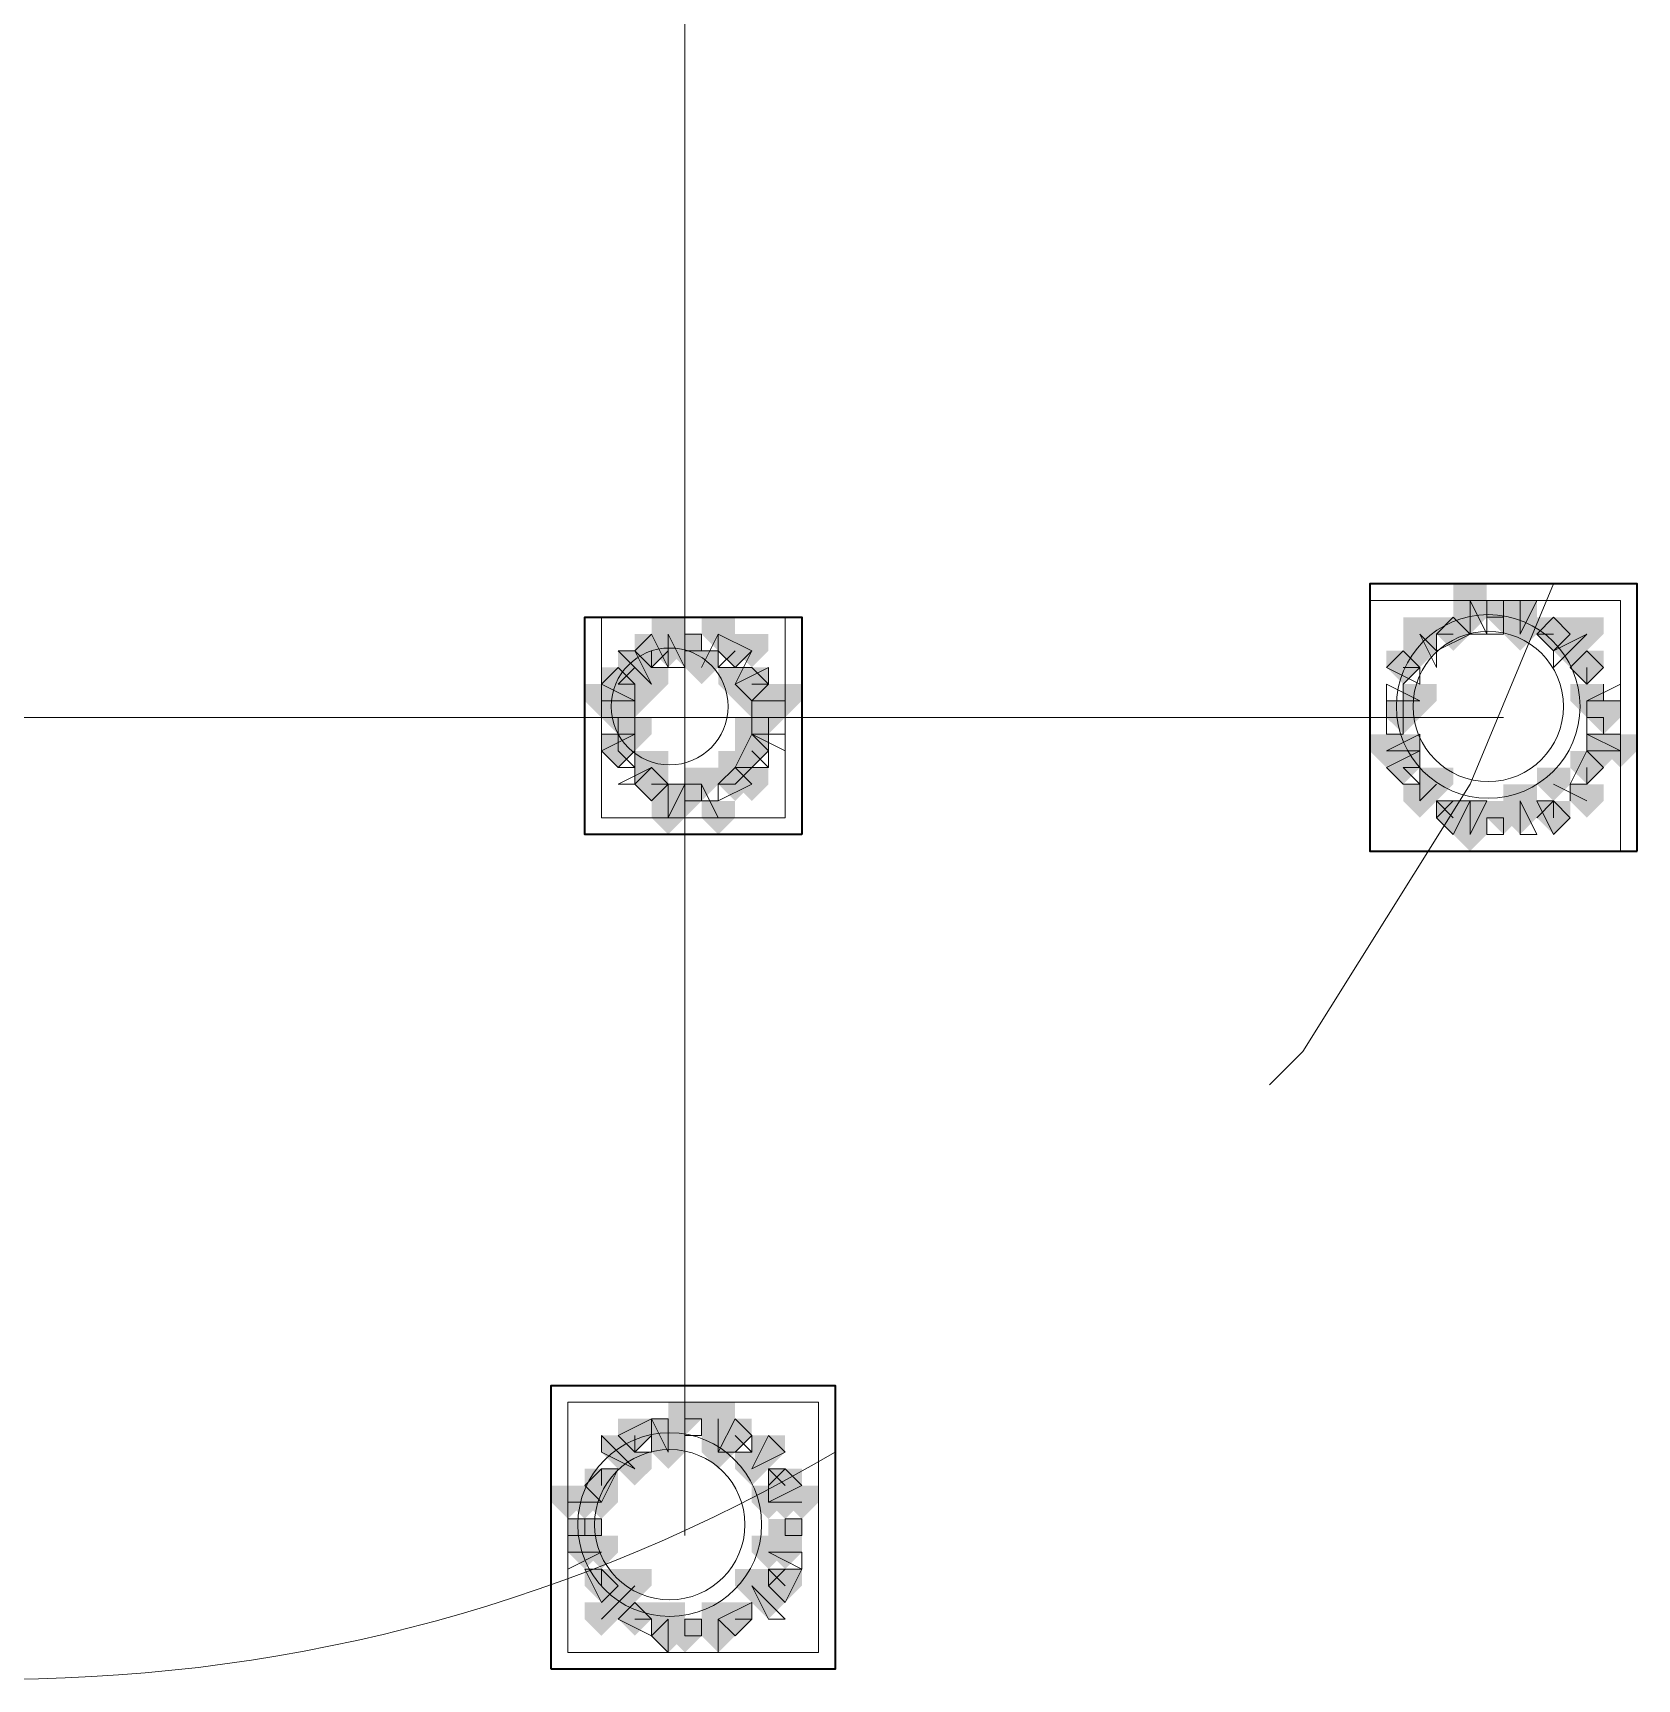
# Model space of a CAD drawing. Header units: millimetres. Extents: x 2315 to 4619, y 1334 to 1897.
# Drawn here: x 4004.12 to 4009.99, y 1548.68 to 1554.71 of the extents above; entities that cross this region are included whole.
import ezdxf

# ---------------------------------------------------------------- set-up
doc = ezdxf.new("R2010")
doc.units = ezdxf.units.MM
for name, color, linetype, true_color in [('PDF_10', 7, 'Continuous', 0x00b85c), ('PDF_AXIS', 7, 'Continuous', 0x00b85c), ('PDF_柱构件', 7, 'Continuous', 0x00b85c), ('PDF_转运站初步方案', 7, 'Continuous', 0x00b85c)]:
    doc.layers.add(name, color=color, linetype=linetype, true_color=true_color)
doc.layers.add('PDF_中心线层', color=1, linetype='Continuous')
doc.layers.add('PDF_粗实线层', color=7, linetype='Continuous')

msp = doc.modelspace()

# ---------------------------------------------------------------- hatches: boundary and pattern name
at = {"layer": 'PDF_10', "transparency": 33554559}
for points in [[(4009.4966, 1552.6298), (4009.4355, 1552.6298), (4009.4355, 1552.5687), (4009.4966, 1552.5076), (4009.5577, 1552.5687), (4009.5577, 1552.6298)], [(4009.4966, 1552.6298), (4009.4355, 1552.6298), (4009.4355, 1552.5687), (4009.4966, 1552.5076), (4009.5577, 1552.5687), (4009.5577, 1552.6298)], [(4009.4966, 1552.6298), (4009.4355, 1552.6298), (4009.4355, 1552.5687), (4009.4966, 1552.5076), (4009.5577, 1552.5687), (4009.5577, 1552.6298)], [(4009.3134, 1552.5687), (4009.2523, 1552.5687), (4009.2523, 1552.5076), (4009.3134, 1552.4466), (4009.3744, 1552.5076), (4009.3744, 1552.5687)], [(4009.3134, 1552.5687), (4009.2523, 1552.5687), (4009.2523, 1552.5076), (4009.3134, 1552.4466), (4009.3744, 1552.5076), (4009.3744, 1552.5687)], [(4009.6799, 1552.5687), (4009.6188, 1552.5687), (4009.6188, 1552.5076), (4009.6799, 1552.4466), (4009.7409, 1552.5076), (4009.7409, 1552.5687)], [(4009.6799, 1552.5687), (4009.6188, 1552.5687), (4009.6188, 1552.5076), (4009.6799, 1552.4466), (4009.7409, 1552.5076), (4009.7409, 1552.5687)], [(4009.6799, 1552.5687), (4009.6188, 1552.5687), (4009.6188, 1552.5076), (4009.6799, 1552.4466), (4009.7409, 1552.5076), (4009.7409, 1552.5687)], [(4006.3815, 1552.5076), (4006.3204, 1552.5076), (4006.3204, 1552.4466), (4006.3815, 1552.3855), (4006.4426, 1552.4466), (4006.4426, 1552.5076)], [(4006.3815, 1552.5076), (4006.3204, 1552.5076), (4006.3204, 1552.4466), (4006.3815, 1552.3855), (4006.4426, 1552.4466), (4006.4426, 1552.5076)], [(4006.5036, 1552.5076), (4006.4426, 1552.5076), (4006.4426, 1552.4466), (4006.5036, 1552.3855), (4006.5647, 1552.4466), (4006.5647, 1552.5076)], [(4006.5036, 1552.5076), (4006.4426, 1552.5076), (4006.4426, 1552.4466), (4006.5036, 1552.3855), (4006.5647, 1552.4466), (4006.5647, 1552.5076)], [(4006.6869, 1552.5076), (4006.6258, 1552.5076), (4006.6258, 1552.4466), (4006.6869, 1552.3855), (4006.748, 1552.4466), (4006.748, 1552.5076)], [(4006.6869, 1552.5076), (4006.6258, 1552.5076), (4006.6258, 1552.4466), (4006.6869, 1552.3855), (4006.748, 1552.4466), (4006.748, 1552.5076)], [(4009.1301, 1552.4466), (4009.069, 1552.4466), (4009.069, 1552.3855), (4009.1301, 1552.3244), (4009.1912, 1552.3855), (4009.1912, 1552.4466)], [(4009.1301, 1552.4466), (4009.069, 1552.4466), (4009.069, 1552.3855), (4009.1301, 1552.3244), (4009.1912, 1552.3855), (4009.1912, 1552.4466)], [(4009.802, 1552.4466), (4009.7409, 1552.4466), (4009.7409, 1552.3855), (4009.802, 1552.3244), (4009.8631, 1552.3855), (4009.8631, 1552.4466)], [(4009.802, 1552.4466), (4009.7409, 1552.4466), (4009.7409, 1552.3855), (4009.802, 1552.3244), (4009.8631, 1552.3855), (4009.8631, 1552.4466)], [(4009.802, 1552.4466), (4009.7409, 1552.4466), (4009.7409, 1552.3855), (4009.802, 1552.3244), (4009.8631, 1552.3855), (4009.8631, 1552.4466)], [(4006.2593, 1552.3855), (4006.1982, 1552.3855), (4006.1982, 1552.3244), (4006.2593, 1552.2633), (4006.3204, 1552.3244), (4006.3204, 1552.3855)], [(4006.2593, 1552.3855), (4006.1982, 1552.3855), (4006.1982, 1552.3244), (4006.2593, 1552.2633), (4006.3204, 1552.3244), (4006.3204, 1552.3855)], [(4006.748, 1552.3855), (4006.6869, 1552.3855), (4006.6869, 1552.3244), (4006.748, 1552.2633), (4006.809, 1552.3244), (4006.809, 1552.3855)], [(4006.748, 1552.3855), (4006.6869, 1552.3855), (4006.6869, 1552.3244), (4006.748, 1552.2633), (4006.809, 1552.3244), (4006.809, 1552.3855)], [(4006.2593, 1552.2633), (4006.1982, 1552.2633), (4006.1982, 1552.2022), (4006.2593, 1552.1412), (4006.3204, 1552.2022), (4006.3204, 1552.2633)], [(4006.2593, 1552.2633), (4006.1982, 1552.2633), (4006.1982, 1552.2022), (4006.2593, 1552.1412), (4006.3204, 1552.2022), (4006.3204, 1552.2633)], [(4006.809, 1552.2633), (4006.748, 1552.2633), (4006.748, 1552.2022), (4006.809, 1552.1412), (4006.8701, 1552.2022), (4006.8701, 1552.2633)], [(4006.809, 1552.2633), (4006.748, 1552.2633), (4006.748, 1552.2022), (4006.809, 1552.1412), (4006.8701, 1552.2022), (4006.8701, 1552.2633)], [(4009.1301, 1552.2633), (4009.069, 1552.2633), (4009.069, 1552.2022), (4009.1301, 1552.1412), (4009.1912, 1552.2022), (4009.1912, 1552.2633)], [(4009.1301, 1552.2633), (4009.069, 1552.2633), (4009.069, 1552.2022), (4009.1301, 1552.1412), (4009.1912, 1552.2022), (4009.1912, 1552.2633)], [(4009.8631, 1552.2633), (4009.802, 1552.2633), (4009.802, 1552.2022), (4009.8631, 1552.1412), (4009.9242, 1552.2022), (4009.9242, 1552.2633)], [(4009.8631, 1552.2633), (4009.802, 1552.2633), (4009.802, 1552.2022), (4009.8631, 1552.1412), (4009.9242, 1552.2022), (4009.9242, 1552.2633)], [(4006.2593, 1552.1412), (4006.1982, 1552.1412), (4006.1982, 1552.0801), (4006.2593, 1552.019), (4006.3204, 1552.0801), (4006.3204, 1552.1412)], [(4006.2593, 1552.1412), (4006.1982, 1552.1412), (4006.1982, 1552.0801), (4006.2593, 1552.019), (4006.3204, 1552.0801), (4006.3204, 1552.1412)], [(4006.748, 1552.1412), (4006.6869, 1552.1412), (4006.6869, 1552.0801), (4006.748, 1552.019), (4006.809, 1552.0801), (4006.809, 1552.1412)], [(4006.748, 1552.1412), (4006.6869, 1552.1412), (4006.6869, 1552.0801), (4006.748, 1552.019), (4006.809, 1552.0801), (4006.809, 1552.1412)], [(4009.1301, 1552.0801), (4009.069, 1552.0801), (4009.069, 1552.019), (4009.1301, 1551.9579), (4009.1912, 1552.019), (4009.1912, 1552.0801)], [(4009.1301, 1552.0801), (4009.069, 1552.0801), (4009.069, 1552.019), (4009.1301, 1551.9579), (4009.1912, 1552.019), (4009.1912, 1552.0801)], [(4009.802, 1552.0801), (4009.7409, 1552.0801), (4009.7409, 1552.019), (4009.802, 1551.9579), (4009.8631, 1552.019), (4009.8631, 1552.0801)], [(4009.802, 1552.0801), (4009.7409, 1552.0801), (4009.7409, 1552.019), (4009.802, 1551.9579), (4009.8631, 1552.019), (4009.8631, 1552.0801)], [(4009.802, 1552.0801), (4009.7409, 1552.0801), (4009.7409, 1552.019), (4009.802, 1551.9579), (4009.8631, 1552.019), (4009.8631, 1552.0801)], [(4006.3815, 1552.019), (4006.3204, 1552.019), (4006.3204, 1551.9579), (4006.3815, 1551.8968), (4006.4426, 1551.9579), (4006.4426, 1552.019)], [(4006.3815, 1552.019), (4006.3204, 1552.019), (4006.3204, 1551.9579), (4006.3815, 1551.8968), (4006.4426, 1551.9579), (4006.4426, 1552.019)], [(4006.3815, 1552.019), (4006.3204, 1552.019), (4006.3204, 1551.9579), (4006.3815, 1551.8968), (4006.4426, 1551.9579), (4006.4426, 1552.019)], [(4006.6869, 1552.019), (4006.6258, 1552.019), (4006.6258, 1551.9579), (4006.6869, 1551.8968), (4006.748, 1551.9579), (4006.748, 1552.019)], [(4006.6869, 1552.019), (4006.6258, 1552.019), (4006.6258, 1551.9579), (4006.6869, 1551.8968), (4006.748, 1551.9579), (4006.748, 1552.019)], [(4006.5036, 1551.9579), (4006.4426, 1551.9579), (4006.4426, 1551.8968), (4006.5036, 1551.8357), (4006.5647, 1551.8968), (4006.5647, 1551.9579)], [(4006.5036, 1551.9579), (4006.4426, 1551.9579), (4006.4426, 1551.8968), (4006.5036, 1551.8357), (4006.5647, 1551.8968), (4006.5647, 1551.9579)], [(4009.3134, 1551.8968), (4009.2523, 1551.8968), (4009.2523, 1551.8357), (4009.3134, 1551.7747), (4009.3744, 1551.8357), (4009.3744, 1551.8968)], [(4009.3134, 1551.8968), (4009.2523, 1551.8968), (4009.2523, 1551.8357), (4009.3134, 1551.7747), (4009.3744, 1551.8357), (4009.3744, 1551.8968)], [(4009.4966, 1551.8968), (4009.4355, 1551.8968), (4009.4355, 1551.8357), (4009.4966, 1551.7747), (4009.5577, 1551.8357), (4009.5577, 1551.8968)], [(4009.4966, 1551.8968), (4009.4355, 1551.8968), (4009.4355, 1551.8357), (4009.4966, 1551.7747), (4009.5577, 1551.8357), (4009.5577, 1551.8968)], [(4009.6799, 1551.8968), (4009.6188, 1551.8968), (4009.6188, 1551.8357), (4009.6799, 1551.7747), (4009.7409, 1551.8357), (4009.7409, 1551.8968)], [(4009.6799, 1551.8968), (4009.6188, 1551.8968), (4009.6188, 1551.8357), (4009.6799, 1551.7747), (4009.7409, 1551.8357), (4009.7409, 1551.8968)], [(4006.5036, 1549.6979), (4006.4426, 1549.6979), (4006.4426, 1549.6368), (4006.5036, 1549.5757), (4006.5647, 1549.6368), (4006.5647, 1549.6979)], [(4006.5036, 1549.6979), (4006.4426, 1549.6979), (4006.4426, 1549.6368), (4006.5036, 1549.5757), (4006.5647, 1549.6368), (4006.5647, 1549.6979)], [(4006.3204, 1549.6368), (4006.2593, 1549.6368), (4006.2593, 1549.5757), (4006.3204, 1549.5147), (4006.3815, 1549.5757), (4006.3815, 1549.6368)], [(4006.3204, 1549.6368), (4006.2593, 1549.6368), (4006.2593, 1549.5757), (4006.3204, 1549.5147), (4006.3815, 1549.5757), (4006.3815, 1549.6368)], [(4006.6869, 1549.6368), (4006.6258, 1549.6368), (4006.6258, 1549.5757), (4006.6869, 1549.5147), (4006.748, 1549.5757), (4006.748, 1549.6368)], [(4006.6869, 1549.6368), (4006.6258, 1549.6368), (4006.6258, 1549.5757), (4006.6869, 1549.5147), (4006.748, 1549.5757), (4006.748, 1549.6368)], [(4006.1982, 1549.4536), (4006.1372, 1549.4536), (4006.1372, 1549.3925), (4006.1982, 1549.3314), (4006.2593, 1549.3925), (4006.2593, 1549.4536)], [(4006.1982, 1549.4536), (4006.1372, 1549.4536), (4006.1372, 1549.3925), (4006.1982, 1549.3314), (4006.2593, 1549.3925), (4006.2593, 1549.4536)], [(4006.8701, 1549.4536), (4006.809, 1549.4536), (4006.809, 1549.3925), (4006.8701, 1549.3314), (4006.9312, 1549.3925), (4006.9312, 1549.4536)], [(4006.8701, 1549.4536), (4006.809, 1549.4536), (4006.809, 1549.3925), (4006.8701, 1549.3314), (4006.9312, 1549.3925), (4006.9312, 1549.4536)], [(4006.1372, 1549.2703), (4006.0761, 1549.2703), (4006.0761, 1549.2093), (4006.1372, 1549.1482), (4006.1982, 1549.2093), (4006.1982, 1549.2703)], [(4006.1372, 1549.2703), (4006.0761, 1549.2703), (4006.0761, 1549.2093), (4006.1372, 1549.1482), (4006.1982, 1549.2093), (4006.1982, 1549.2703)], [(4006.8701, 1549.2703), (4006.809, 1549.2703), (4006.809, 1549.2093), (4006.8701, 1549.1482), (4006.9312, 1549.2093), (4006.9312, 1549.2703)], [(4006.8701, 1549.2703), (4006.809, 1549.2703), (4006.809, 1549.2093), (4006.8701, 1549.1482), (4006.9312, 1549.2093), (4006.9312, 1549.2703)], [(4006.1982, 1549.0871), (4006.1372, 1549.0871), (4006.1372, 1549.026), (4006.1982, 1548.9649), (4006.2593, 1549.026), (4006.2593, 1549.0871)], [(4006.1982, 1549.0871), (4006.1372, 1549.0871), (4006.1372, 1549.026), (4006.1982, 1548.9649), (4006.2593, 1549.026), (4006.2593, 1549.0871)], [(4006.8701, 1549.0871), (4006.809, 1549.0871), (4006.809, 1549.026), (4006.8701, 1548.9649), (4006.9312, 1549.026), (4006.9312, 1549.0871)], [(4006.8701, 1549.0871), (4006.809, 1549.0871), (4006.809, 1549.026), (4006.8701, 1548.9649), (4006.9312, 1549.026), (4006.9312, 1549.0871)], [(4006.3204, 1548.9649), (4006.2593, 1548.9649), (4006.2593, 1548.9039), (4006.3204, 1548.8428), (4006.3815, 1548.9039), (4006.3815, 1548.9649)], [(4006.3204, 1548.9649), (4006.2593, 1548.9649), (4006.2593, 1548.9039), (4006.3204, 1548.8428), (4006.3815, 1548.9039), (4006.3815, 1548.9649)], [(4006.3204, 1548.9649), (4006.2593, 1548.9649), (4006.2593, 1548.9039), (4006.3204, 1548.8428), (4006.3815, 1548.9039), (4006.3815, 1548.9649)], [(4006.6869, 1548.9649), (4006.6258, 1548.9649), (4006.6258, 1548.9039), (4006.6869, 1548.8428), (4006.748, 1548.9039), (4006.748, 1548.9649)], [(4006.6869, 1548.9649), (4006.6258, 1548.9649), (4006.6258, 1548.9039), (4006.6869, 1548.8428), (4006.748, 1548.9039), (4006.748, 1548.9649)], [(4006.5036, 1548.9039), (4006.4426, 1548.9039), (4006.4426, 1548.8428), (4006.5036, 1548.7817), (4006.5647, 1548.8428), (4006.5647, 1548.9039)], [(4006.5036, 1548.9039), (4006.4426, 1548.9039), (4006.4426, 1548.8428), (4006.5036, 1548.7817), (4006.5647, 1548.8428), (4006.5647, 1548.9039)]]:
    msp.add_hatch(color=256, dxfattribs=at).paths.add_polyline_path(points)
at = {"layer": 'PDF_柱构件', "transparency": 33554559}
for points in [[(4009.3744, 1552.6909), (4009.3134, 1552.6909), (4009.3134, 1552.6298), (4009.3744, 1552.5687), (4009.4355, 1552.6298), (4009.4355, 1552.6909)], [(4009.3744, 1552.6298), (4009.3134, 1552.6298), (4009.3134, 1552.5687), (4009.3744, 1552.5076), (4009.4355, 1552.5687), (4009.4355, 1552.6298)], [(4009.5577, 1552.6298), (4009.4966, 1552.6298), (4009.4966, 1552.5687), (4009.5577, 1552.5076), (4009.6188, 1552.5687), (4009.6188, 1552.6298)], [(4006.4426, 1552.5687), (4006.3815, 1552.5687), (4006.3815, 1552.5076), (4006.4426, 1552.4466), (4006.5036, 1552.5076), (4006.5036, 1552.5687)], [(4006.6258, 1552.5687), (4006.5647, 1552.5687), (4006.5647, 1552.5076), (4006.6258, 1552.4466), (4006.6869, 1552.5076), (4006.6869, 1552.5687)], [(4009.1912, 1552.5687), (4009.1301, 1552.5687), (4009.1301, 1552.5076), (4009.1912, 1552.4466), (4009.2523, 1552.5076), (4009.2523, 1552.5687)], [(4009.5577, 1552.5687), (4009.4966, 1552.5687), (4009.4966, 1552.5076), (4009.5577, 1552.4466), (4009.6188, 1552.5076), (4009.6188, 1552.5687)], [(4009.802, 1552.5687), (4009.7409, 1552.5687), (4009.7409, 1552.5076), (4009.802, 1552.4466), (4009.8631, 1552.5076), (4009.8631, 1552.5687)], [(4006.4426, 1552.5076), (4006.3815, 1552.5076), (4006.3815, 1552.4466), (4006.4426, 1552.3855), (4006.5036, 1552.4466), (4006.5036, 1552.5076)], [(4006.748, 1552.5076), (4006.6869, 1552.5076), (4006.6869, 1552.4466), (4006.748, 1552.3855), (4006.809, 1552.4466), (4006.809, 1552.5076)], [(4009.1912, 1552.5076), (4009.1301, 1552.5076), (4009.1301, 1552.4466), (4009.1912, 1552.3855), (4009.2523, 1552.4466), (4009.2523, 1552.5076)], [(4009.7409, 1552.5076), (4009.6799, 1552.5076), (4009.6799, 1552.4466), (4009.7409, 1552.3855), (4009.802, 1552.4466), (4009.802, 1552.5076)], [(4006.3204, 1552.4466), (4006.2593, 1552.4466), (4006.2593, 1552.3855), (4006.3204, 1552.3244), (4006.3815, 1552.3855), (4006.3815, 1552.4466)], [(4006.5647, 1552.4466), (4006.5036, 1552.4466), (4006.5036, 1552.3855), (4006.5647, 1552.3244), (4006.6258, 1552.3855), (4006.6258, 1552.4466)], [(4006.3815, 1552.3855), (4006.3204, 1552.3855), (4006.3204, 1552.3244), (4006.3815, 1552.2633), (4006.4426, 1552.3244), (4006.4426, 1552.3855)], [(4006.6869, 1552.3855), (4006.6258, 1552.3855), (4006.6258, 1552.3244), (4006.6869, 1552.2633), (4006.748, 1552.3244), (4006.748, 1552.3855)], [(4006.1982, 1552.3244), (4006.1372, 1552.3244), (4006.1372, 1552.2633), (4006.1982, 1552.2022), (4006.2593, 1552.2633), (4006.2593, 1552.3244)], [(4006.2593, 1552.3244), (4006.1982, 1552.3244), (4006.1982, 1552.2633), (4006.2593, 1552.2022), (4006.3204, 1552.2633), (4006.3204, 1552.3244)], [(4006.3204, 1552.3244), (4006.2593, 1552.3244), (4006.2593, 1552.2633), (4006.3204, 1552.2022), (4006.3815, 1552.2633), (4006.3815, 1552.3244)], [(4006.748, 1552.3244), (4006.6869, 1552.3244), (4006.6869, 1552.2633), (4006.748, 1552.2022), (4006.809, 1552.2633), (4006.809, 1552.3244)], [(4006.809, 1552.3244), (4006.748, 1552.3244), (4006.748, 1552.2633), (4006.809, 1552.2022), (4006.8701, 1552.2633), (4006.8701, 1552.3244)], [(4006.8701, 1552.3244), (4006.809, 1552.3244), (4006.809, 1552.2633), (4006.8701, 1552.2022), (4006.9312, 1552.2633), (4006.9312, 1552.3244)], [(4009.1912, 1552.3244), (4009.1301, 1552.3244), (4009.1301, 1552.2633), (4009.1912, 1552.2022), (4009.2523, 1552.2633), (4009.2523, 1552.3244)], [(4009.802, 1552.3244), (4009.7409, 1552.3244), (4009.7409, 1552.2633), (4009.802, 1552.2022), (4009.8631, 1552.2633), (4009.8631, 1552.3244)], [(4006.3204, 1552.2022), (4006.2593, 1552.2022), (4006.2593, 1552.1412), (4006.3204, 1552.0801), (4006.3815, 1552.1412), (4006.3815, 1552.2022)], [(4006.748, 1552.2022), (4006.6869, 1552.2022), (4006.6869, 1552.1412), (4006.748, 1552.0801), (4006.809, 1552.1412), (4006.809, 1552.2022)], [(4009.069, 1552.1412), (4009.008, 1552.1412), (4009.008, 1552.0801), (4009.069, 1552.019), (4009.1301, 1552.0801), (4009.1301, 1552.1412)], [(4009.1301, 1552.1412), (4009.069, 1552.1412), (4009.069, 1552.0801), (4009.1301, 1552.019), (4009.1912, 1552.0801), (4009.1912, 1552.1412)], [(4009.8631, 1552.1412), (4009.802, 1552.1412), (4009.802, 1552.0801), (4009.8631, 1552.019), (4009.9242, 1552.0801), (4009.9242, 1552.1412)], [(4009.9242, 1552.1412), (4009.8631, 1552.1412), (4009.8631, 1552.0801), (4009.9242, 1552.019), (4009.9853, 1552.0801), (4009.9853, 1552.1412)], [(4006.3815, 1552.0801), (4006.3204, 1552.0801), (4006.3204, 1552.019), (4006.3815, 1551.9579), (4006.4426, 1552.019), (4006.4426, 1552.0801)], [(4006.6869, 1552.0801), (4006.6258, 1552.0801), (4006.6258, 1552.019), (4006.6869, 1551.9579), (4006.748, 1552.019), (4006.748, 1552.0801)], [(4006.5647, 1552.019), (4006.5036, 1552.019), (4006.5036, 1551.9579), (4006.5647, 1551.8968), (4006.6258, 1551.9579), (4006.6258, 1552.019)], [(4006.748, 1552.019), (4006.6869, 1552.019), (4006.6869, 1551.9579), (4006.748, 1551.8968), (4006.809, 1551.9579), (4006.809, 1552.019)], [(4009.2523, 1552.019), (4009.1912, 1552.019), (4009.1912, 1551.9579), (4009.2523, 1551.8968), (4009.3134, 1551.9579), (4009.3134, 1552.019)], [(4009.6799, 1552.019), (4009.6188, 1552.019), (4009.6188, 1551.9579), (4009.6799, 1551.8968), (4009.7409, 1551.9579), (4009.7409, 1552.019)], [(4006.4426, 1551.9579), (4006.3815, 1551.9579), (4006.3815, 1551.8968), (4006.4426, 1551.8357), (4006.5036, 1551.8968), (4006.5036, 1551.9579)], [(4009.1912, 1551.9579), (4009.1301, 1551.9579), (4009.1301, 1551.8968), (4009.1912, 1551.8357), (4009.2523, 1551.8968), (4009.2523, 1551.9579)], [(4009.5577, 1551.9579), (4009.4966, 1551.9579), (4009.4966, 1551.8968), (4009.5577, 1551.8357), (4009.6188, 1551.8968), (4009.6188, 1551.9579)], [(4009.802, 1551.9579), (4009.7409, 1551.9579), (4009.7409, 1551.8968), (4009.802, 1551.8357), (4009.8631, 1551.8968), (4009.8631, 1551.9579)], [(4006.4426, 1551.8968), (4006.3815, 1551.8968), (4006.3815, 1551.8357), (4006.4426, 1551.7747), (4006.5036, 1551.8357), (4006.5036, 1551.8968)], [(4006.6258, 1551.8968), (4006.5647, 1551.8968), (4006.5647, 1551.8357), (4006.6258, 1551.7747), (4006.6869, 1551.8357), (4006.6869, 1551.8968)], [(4009.3744, 1551.8968), (4009.3134, 1551.8968), (4009.3134, 1551.8357), (4009.3744, 1551.7747), (4009.4355, 1551.8357), (4009.4355, 1551.8968)], [(4009.5577, 1551.8968), (4009.4966, 1551.8968), (4009.4966, 1551.8357), (4009.5577, 1551.7747), (4009.6188, 1551.8357), (4009.6188, 1551.8968)], [(4009.3744, 1551.8357), (4009.3134, 1551.8357), (4009.3134, 1551.7747), (4009.3744, 1551.7136), (4009.4355, 1551.7747), (4009.4355, 1551.8357)], [(4006.6258, 1549.6979), (4006.5647, 1549.6979), (4006.5647, 1549.6368), (4006.6258, 1549.5757), (4006.6869, 1549.6368), (4006.6869, 1549.6979)], [(4006.4426, 1549.6368), (4006.3815, 1549.6368), (4006.3815, 1549.5757), (4006.4426, 1549.5147), (4006.5036, 1549.5757), (4006.5036, 1549.6368)], [(4006.6258, 1549.6368), (4006.5647, 1549.6368), (4006.5647, 1549.5757), (4006.6258, 1549.5147), (4006.6869, 1549.5757), (4006.6869, 1549.6368)], [(4006.2593, 1549.5757), (4006.1982, 1549.5757), (4006.1982, 1549.5147), (4006.2593, 1549.4536), (4006.3204, 1549.5147), (4006.3204, 1549.5757)], [(4006.4426, 1549.5757), (4006.3815, 1549.5757), (4006.3815, 1549.5147), (4006.4426, 1549.4536), (4006.5036, 1549.5147), (4006.5036, 1549.5757)], [(4006.6258, 1549.5757), (4006.5647, 1549.5757), (4006.5647, 1549.5147), (4006.6258, 1549.4536), (4006.6869, 1549.5147), (4006.6869, 1549.5757)], [(4006.809, 1549.5757), (4006.748, 1549.5757), (4006.748, 1549.5147), (4006.809, 1549.4536), (4006.8701, 1549.5147), (4006.8701, 1549.5757)], [(4006.3204, 1549.5147), (4006.2593, 1549.5147), (4006.2593, 1549.4536), (4006.3204, 1549.3925), (4006.3815, 1549.4536), (4006.3815, 1549.5147)], [(4006.748, 1549.5147), (4006.6869, 1549.5147), (4006.6869, 1549.4536), (4006.748, 1549.3925), (4006.809, 1549.4536), (4006.809, 1549.5147)], [(4006.0761, 1549.3925), (4006.015, 1549.3925), (4006.015, 1549.3314), (4006.0761, 1549.2703), (4006.1372, 1549.3314), (4006.1372, 1549.3925)], [(4006.1372, 1549.3925), (4006.0761, 1549.3925), (4006.0761, 1549.3314), (4006.1372, 1549.2703), (4006.1982, 1549.3314), (4006.1982, 1549.3925)], [(4006.1982, 1549.3925), (4006.1372, 1549.3925), (4006.1372, 1549.3314), (4006.1982, 1549.2703), (4006.2593, 1549.3314), (4006.2593, 1549.3925)], [(4006.809, 1549.3925), (4006.748, 1549.3925), (4006.748, 1549.3314), (4006.809, 1549.2703), (4006.8701, 1549.3314), (4006.8701, 1549.3925)], [(4006.8701, 1549.3925), (4006.809, 1549.3925), (4006.809, 1549.3314), (4006.8701, 1549.2703), (4006.9312, 1549.3314), (4006.9312, 1549.3925)], [(4006.9312, 1549.3925), (4006.8701, 1549.3925), (4006.8701, 1549.3314), (4006.9312, 1549.2703), (4006.9923, 1549.3314), (4006.9923, 1549.3925)], [(4006.1372, 1549.2093), (4006.0761, 1549.2093), (4006.0761, 1549.1482), (4006.1372, 1549.0871), (4006.1982, 1549.1482), (4006.1982, 1549.2093)], [(4006.1982, 1549.2093), (4006.1372, 1549.2093), (4006.1372, 1549.1482), (4006.1982, 1549.0871), (4006.2593, 1549.1482), (4006.2593, 1549.2093)], [(4006.809, 1549.2093), (4006.748, 1549.2093), (4006.748, 1549.1482), (4006.809, 1549.0871), (4006.8701, 1549.1482), (4006.8701, 1549.2093)], [(4006.8701, 1549.2093), (4006.809, 1549.2093), (4006.809, 1549.1482), (4006.8701, 1549.0871), (4006.9312, 1549.1482), (4006.9312, 1549.2093)], [(4006.3204, 1549.0871), (4006.2593, 1549.0871), (4006.2593, 1549.026), (4006.3204, 1548.9649), (4006.3815, 1549.026), (4006.3815, 1549.0871)], [(4006.748, 1549.0871), (4006.6869, 1549.0871), (4006.6869, 1549.026), (4006.748, 1548.9649), (4006.809, 1549.026), (4006.809, 1549.0871)], [(4006.2593, 1549.026), (4006.1982, 1549.026), (4006.1982, 1548.9649), (4006.2593, 1548.9039), (4006.3204, 1548.9649), (4006.3204, 1549.026)], [(4006.809, 1549.026), (4006.748, 1549.026), (4006.748, 1548.9649), (4006.809, 1548.9039), (4006.8701, 1548.9649), (4006.8701, 1549.026)], [(4006.1982, 1548.9649), (4006.1372, 1548.9649), (4006.1372, 1548.9039), (4006.1982, 1548.8428), (4006.2593, 1548.9039), (4006.2593, 1548.9649)], [(4006.4426, 1548.9649), (4006.3815, 1548.9649), (4006.3815, 1548.9039), (4006.4426, 1548.8428), (4006.5036, 1548.9039), (4006.5036, 1548.9649)], [(4006.6258, 1548.9649), (4006.5647, 1548.9649), (4006.5647, 1548.9039), (4006.6258, 1548.8428), (4006.6869, 1548.9039), (4006.6869, 1548.9649)], [(4006.4426, 1548.9039), (4006.3815, 1548.9039), (4006.3815, 1548.8428), (4006.4426, 1548.7817), (4006.5036, 1548.8428), (4006.5036, 1548.9039)], [(4006.6258, 1548.9039), (4006.5647, 1548.9039), (4006.5647, 1548.8428), (4006.6258, 1548.7817), (4006.6869, 1548.8428), (4006.6869, 1548.9039)]]:
    msp.add_hatch(color=256, dxfattribs=at).paths.add_polyline_path(points)
at = {"layer": 'PDF_转运站初步方案', "transparency": 33554559}
for points in [[(4009.4966, 1552.6298), (4009.4355, 1552.6298), (4009.4355, 1552.5687), (4009.4966, 1552.5076), (4009.5577, 1552.5687), (4009.5577, 1552.6298)], [(4009.4966, 1552.6298), (4009.4355, 1552.6298), (4009.4355, 1552.5687), (4009.4966, 1552.5076), (4009.5577, 1552.5687), (4009.5577, 1552.6298)], [(4009.3134, 1552.5687), (4009.2523, 1552.5687), (4009.2523, 1552.5076), (4009.3134, 1552.4466), (4009.3744, 1552.5076), (4009.3744, 1552.5687)], [(4009.3134, 1552.5687), (4009.2523, 1552.5687), (4009.2523, 1552.5076), (4009.3134, 1552.4466), (4009.3744, 1552.5076), (4009.3744, 1552.5687)], [(4009.6799, 1552.5687), (4009.6188, 1552.5687), (4009.6188, 1552.5076), (4009.6799, 1552.4466), (4009.7409, 1552.5076), (4009.7409, 1552.5687)], [(4009.6799, 1552.5687), (4009.6188, 1552.5687), (4009.6188, 1552.5076), (4009.6799, 1552.4466), (4009.7409, 1552.5076), (4009.7409, 1552.5687)], [(4006.3815, 1552.5076), (4006.3204, 1552.5076), (4006.3204, 1552.4466), (4006.3815, 1552.3855), (4006.4426, 1552.4466), (4006.4426, 1552.5076)], [(4006.3815, 1552.5076), (4006.3204, 1552.5076), (4006.3204, 1552.4466), (4006.3815, 1552.3855), (4006.4426, 1552.4466), (4006.4426, 1552.5076)], [(4006.5036, 1552.5076), (4006.4426, 1552.5076), (4006.4426, 1552.4466), (4006.5036, 1552.3855), (4006.5647, 1552.4466), (4006.5647, 1552.5076)], [(4006.5036, 1552.5076), (4006.4426, 1552.5076), (4006.4426, 1552.4466), (4006.5036, 1552.3855), (4006.5647, 1552.4466), (4006.5647, 1552.5076)], [(4006.6869, 1552.5076), (4006.6258, 1552.5076), (4006.6258, 1552.4466), (4006.6869, 1552.3855), (4006.748, 1552.4466), (4006.748, 1552.5076)], [(4006.6869, 1552.5076), (4006.6258, 1552.5076), (4006.6258, 1552.4466), (4006.6869, 1552.3855), (4006.748, 1552.4466), (4006.748, 1552.5076)], [(4009.1301, 1552.4466), (4009.069, 1552.4466), (4009.069, 1552.3855), (4009.1301, 1552.3244), (4009.1912, 1552.3855), (4009.1912, 1552.4466)], [(4009.1301, 1552.4466), (4009.069, 1552.4466), (4009.069, 1552.3855), (4009.1301, 1552.3244), (4009.1912, 1552.3855), (4009.1912, 1552.4466)], [(4009.802, 1552.4466), (4009.7409, 1552.4466), (4009.7409, 1552.3855), (4009.802, 1552.3244), (4009.8631, 1552.3855), (4009.8631, 1552.4466)], [(4009.802, 1552.4466), (4009.7409, 1552.4466), (4009.7409, 1552.3855), (4009.802, 1552.3244), (4009.8631, 1552.3855), (4009.8631, 1552.4466)], [(4006.2593, 1552.3855), (4006.1982, 1552.3855), (4006.1982, 1552.3244), (4006.2593, 1552.2633), (4006.3204, 1552.3244), (4006.3204, 1552.3855)], [(4006.2593, 1552.3855), (4006.1982, 1552.3855), (4006.1982, 1552.3244), (4006.2593, 1552.2633), (4006.3204, 1552.3244), (4006.3204, 1552.3855)], [(4006.748, 1552.3855), (4006.6869, 1552.3855), (4006.6869, 1552.3244), (4006.748, 1552.2633), (4006.809, 1552.3244), (4006.809, 1552.3855)], [(4006.748, 1552.3855), (4006.6869, 1552.3855), (4006.6869, 1552.3244), (4006.748, 1552.2633), (4006.809, 1552.3244), (4006.809, 1552.3855)], [(4006.2593, 1552.2633), (4006.1982, 1552.2633), (4006.1982, 1552.2022), (4006.2593, 1552.1412), (4006.3204, 1552.2022), (4006.3204, 1552.2633)], [(4006.2593, 1552.2633), (4006.1982, 1552.2633), (4006.1982, 1552.2022), (4006.2593, 1552.1412), (4006.3204, 1552.2022), (4006.3204, 1552.2633)], [(4006.809, 1552.2633), (4006.748, 1552.2633), (4006.748, 1552.2022), (4006.809, 1552.1412), (4006.8701, 1552.2022), (4006.8701, 1552.2633)], [(4006.809, 1552.2633), (4006.748, 1552.2633), (4006.748, 1552.2022), (4006.809, 1552.1412), (4006.8701, 1552.2022), (4006.8701, 1552.2633)], [(4009.1301, 1552.2633), (4009.069, 1552.2633), (4009.069, 1552.2022), (4009.1301, 1552.1412), (4009.1912, 1552.2022), (4009.1912, 1552.2633)], [(4009.1301, 1552.2633), (4009.069, 1552.2633), (4009.069, 1552.2022), (4009.1301, 1552.1412), (4009.1912, 1552.2022), (4009.1912, 1552.2633)], [(4009.8631, 1552.2633), (4009.802, 1552.2633), (4009.802, 1552.2022), (4009.8631, 1552.1412), (4009.9242, 1552.2022), (4009.9242, 1552.2633)], [(4009.8631, 1552.2633), (4009.802, 1552.2633), (4009.802, 1552.2022), (4009.8631, 1552.1412), (4009.9242, 1552.2022), (4009.9242, 1552.2633)], [(4006.2593, 1552.1412), (4006.1982, 1552.1412), (4006.1982, 1552.0801), (4006.2593, 1552.019), (4006.3204, 1552.0801), (4006.3204, 1552.1412)], [(4006.2593, 1552.1412), (4006.1982, 1552.1412), (4006.1982, 1552.0801), (4006.2593, 1552.019), (4006.3204, 1552.0801), (4006.3204, 1552.1412)], [(4006.748, 1552.1412), (4006.6869, 1552.1412), (4006.6869, 1552.0801), (4006.748, 1552.019), (4006.809, 1552.0801), (4006.809, 1552.1412)], [(4006.748, 1552.1412), (4006.6869, 1552.1412), (4006.6869, 1552.0801), (4006.748, 1552.019), (4006.809, 1552.0801), (4006.809, 1552.1412)], [(4009.1301, 1552.0801), (4009.069, 1552.0801), (4009.069, 1552.019), (4009.1301, 1551.9579), (4009.1912, 1552.019), (4009.1912, 1552.0801)], [(4009.1301, 1552.0801), (4009.069, 1552.0801), (4009.069, 1552.019), (4009.1301, 1551.9579), (4009.1912, 1552.019), (4009.1912, 1552.0801)], [(4009.802, 1552.0801), (4009.7409, 1552.0801), (4009.7409, 1552.019), (4009.802, 1551.9579), (4009.8631, 1552.019), (4009.8631, 1552.0801)], [(4009.802, 1552.0801), (4009.7409, 1552.0801), (4009.7409, 1552.019), (4009.802, 1551.9579), (4009.8631, 1552.019), (4009.8631, 1552.0801)], [(4006.3815, 1552.019), (4006.3204, 1552.019), (4006.3204, 1551.9579), (4006.3815, 1551.8968), (4006.4426, 1551.9579), (4006.4426, 1552.019)], [(4006.3815, 1552.019), (4006.3204, 1552.019), (4006.3204, 1551.9579), (4006.3815, 1551.8968), (4006.4426, 1551.9579), (4006.4426, 1552.019)], [(4006.6869, 1552.019), (4006.6258, 1552.019), (4006.6258, 1551.9579), (4006.6869, 1551.8968), (4006.748, 1551.9579), (4006.748, 1552.019)], [(4006.6869, 1552.019), (4006.6258, 1552.019), (4006.6258, 1551.9579), (4006.6869, 1551.8968), (4006.748, 1551.9579), (4006.748, 1552.019)], [(4006.5036, 1551.9579), (4006.4426, 1551.9579), (4006.4426, 1551.8968), (4006.5036, 1551.8357), (4006.5647, 1551.8968), (4006.5647, 1551.9579)], [(4006.5036, 1551.9579), (4006.4426, 1551.9579), (4006.4426, 1551.8968), (4006.5036, 1551.8357), (4006.5647, 1551.8968), (4006.5647, 1551.9579)], [(4009.3134, 1551.8968), (4009.2523, 1551.8968), (4009.2523, 1551.8357), (4009.3134, 1551.7747), (4009.3744, 1551.8357), (4009.3744, 1551.8968)], [(4009.3134, 1551.8968), (4009.2523, 1551.8968), (4009.2523, 1551.8357), (4009.3134, 1551.7747), (4009.3744, 1551.8357), (4009.3744, 1551.8968)], [(4009.4966, 1551.8968), (4009.4355, 1551.8968), (4009.4355, 1551.8357), (4009.4966, 1551.7747), (4009.5577, 1551.8357), (4009.5577, 1551.8968)], [(4009.4966, 1551.8968), (4009.4355, 1551.8968), (4009.4355, 1551.8357), (4009.4966, 1551.7747), (4009.5577, 1551.8357), (4009.5577, 1551.8968)], [(4009.6799, 1551.8968), (4009.6188, 1551.8968), (4009.6188, 1551.8357), (4009.6799, 1551.7747), (4009.7409, 1551.8357), (4009.7409, 1551.8968)], [(4009.6799, 1551.8968), (4009.6188, 1551.8968), (4009.6188, 1551.8357), (4009.6799, 1551.7747), (4009.7409, 1551.8357), (4009.7409, 1551.8968)], [(4006.5036, 1549.6979), (4006.4426, 1549.6979), (4006.4426, 1549.6368), (4006.5036, 1549.5757), (4006.5647, 1549.6368), (4006.5647, 1549.6979)], [(4006.5036, 1549.6979), (4006.4426, 1549.6979), (4006.4426, 1549.6368), (4006.5036, 1549.5757), (4006.5647, 1549.6368), (4006.5647, 1549.6979)], [(4006.3204, 1549.6368), (4006.2593, 1549.6368), (4006.2593, 1549.5757), (4006.3204, 1549.5147), (4006.3815, 1549.5757), (4006.3815, 1549.6368)], [(4006.3204, 1549.6368), (4006.2593, 1549.6368), (4006.2593, 1549.5757), (4006.3204, 1549.5147), (4006.3815, 1549.5757), (4006.3815, 1549.6368)], [(4006.6869, 1549.6368), (4006.6258, 1549.6368), (4006.6258, 1549.5757), (4006.6869, 1549.5147), (4006.748, 1549.5757), (4006.748, 1549.6368)], [(4006.6869, 1549.6368), (4006.6258, 1549.6368), (4006.6258, 1549.5757), (4006.6869, 1549.5147), (4006.748, 1549.5757), (4006.748, 1549.6368)], [(4006.1982, 1549.4536), (4006.1372, 1549.4536), (4006.1372, 1549.3925), (4006.1982, 1549.3314), (4006.2593, 1549.3925), (4006.2593, 1549.4536)], [(4006.1982, 1549.4536), (4006.1372, 1549.4536), (4006.1372, 1549.3925), (4006.1982, 1549.3314), (4006.2593, 1549.3925), (4006.2593, 1549.4536)], [(4006.8701, 1549.4536), (4006.809, 1549.4536), (4006.809, 1549.3925), (4006.8701, 1549.3314), (4006.9312, 1549.3925), (4006.9312, 1549.4536)], [(4006.8701, 1549.4536), (4006.809, 1549.4536), (4006.809, 1549.3925), (4006.8701, 1549.3314), (4006.9312, 1549.3925), (4006.9312, 1549.4536)], [(4006.1372, 1549.2703), (4006.0761, 1549.2703), (4006.0761, 1549.2093), (4006.1372, 1549.1482), (4006.1982, 1549.2093), (4006.1982, 1549.2703)], [(4006.1372, 1549.2703), (4006.0761, 1549.2703), (4006.0761, 1549.2093), (4006.1372, 1549.1482), (4006.1982, 1549.2093), (4006.1982, 1549.2703)], [(4006.8701, 1549.2703), (4006.809, 1549.2703), (4006.809, 1549.2093), (4006.8701, 1549.1482), (4006.9312, 1549.2093), (4006.9312, 1549.2703)], [(4006.8701, 1549.2703), (4006.809, 1549.2703), (4006.809, 1549.2093), (4006.8701, 1549.1482), (4006.9312, 1549.2093), (4006.9312, 1549.2703)], [(4006.1982, 1549.0871), (4006.1372, 1549.0871), (4006.1372, 1549.026), (4006.1982, 1548.9649), (4006.2593, 1549.026), (4006.2593, 1549.0871)], [(4006.1982, 1549.0871), (4006.1372, 1549.0871), (4006.1372, 1549.026), (4006.1982, 1548.9649), (4006.2593, 1549.026), (4006.2593, 1549.0871)], [(4006.8701, 1549.0871), (4006.809, 1549.0871), (4006.809, 1549.026), (4006.8701, 1548.9649), (4006.9312, 1549.026), (4006.9312, 1549.0871)], [(4006.8701, 1549.0871), (4006.809, 1549.0871), (4006.809, 1549.026), (4006.8701, 1548.9649), (4006.9312, 1549.026), (4006.9312, 1549.0871)], [(4006.3204, 1548.9649), (4006.2593, 1548.9649), (4006.2593, 1548.9039), (4006.3204, 1548.8428), (4006.3815, 1548.9039), (4006.3815, 1548.9649)], [(4006.3204, 1548.9649), (4006.2593, 1548.9649), (4006.2593, 1548.9039), (4006.3204, 1548.8428), (4006.3815, 1548.9039), (4006.3815, 1548.9649)], [(4006.6869, 1548.9649), (4006.6258, 1548.9649), (4006.6258, 1548.9039), (4006.6869, 1548.8428), (4006.748, 1548.9039), (4006.748, 1548.9649)], [(4006.6869, 1548.9649), (4006.6258, 1548.9649), (4006.6258, 1548.9039), (4006.6869, 1548.8428), (4006.748, 1548.9039), (4006.748, 1548.9649)], [(4006.5036, 1548.9039), (4006.4426, 1548.9039), (4006.4426, 1548.8428), (4006.5036, 1548.7817), (4006.5647, 1548.8428), (4006.5647, 1548.9039)], [(4006.5036, 1548.9039), (4006.4426, 1548.9039), (4006.4426, 1548.8428), (4006.5036, 1548.7817), (4006.5647, 1548.8428), (4006.5647, 1548.9039)]]:
    msp.add_hatch(color=256, dxfattribs=at).paths.add_polyline_path(points)

# ---------------------------------------------------------------- linework, layer by layer
at = {"layer": 'PDF_10', "lineweight": 18}
for points in [[(4009.4355, 1552.5687), (4009.4966, 1552.5687)], [(4006.5036, 1552.5076), (4006.5036, 1552.4466), (4006.5647, 1552.4466)], [(4009.2523, 1552.5076), (4009.3134, 1552.5076), (4009.2523, 1552.5076)], [(4009.6188, 1552.5076), (4009.6799, 1552.5076)], [(4006.3815, 1552.4466), (4006.3815, 1552.3855), (4006.4426, 1552.4466)], [(4006.6258, 1552.4466), (4006.6869, 1552.3855)], [(4006.6258, 1552.3855), (4006.6869, 1552.4466)], [(4006.3204, 1552.3244), (4006.2593, 1552.3244), (4006.3204, 1552.3855)], [(4006.748, 1552.3855), (4006.809, 1552.3244), (4006.748, 1552.3244)], [(4009.1301, 1552.3244), (4009.1912, 1552.3855), (4009.1301, 1552.3855)], [(4009.802, 1552.3855), (4009.802, 1552.3244)], [(4006.2593, 1552.1412), (4006.2593, 1552.2022), (4006.1982, 1552.2022)], [(4006.748, 1552.2022), (4006.809, 1552.2022), (4006.809, 1552.1412)], [(4009.1301, 1552.1412), (4009.1301, 1552.2022), (4009.069, 1552.2022)], [(4009.802, 1552.2022), (4009.8631, 1552.2022), (4009.8631, 1552.1412)], [(4006.3204, 1552.019), (4006.2593, 1552.0801)], [(4006.3204, 1552.0801), (4006.2593, 1552.019)], [(4006.809, 1552.0801), (4006.748, 1552.019)], [(4006.748, 1552.0801), (4006.809, 1552.019)], [(4009.1912, 1551.9579), (4009.1301, 1552.019), (4009.1912, 1552.019)], [(4009.802, 1552.019), (4009.802, 1551.9579)], [(4006.4426, 1551.9579), (4006.3815, 1551.9579)], [(4006.5647, 1551.8968), (4006.5036, 1551.8968), (4006.5036, 1551.9579)], [(4006.6869, 1551.9579), (4006.6258, 1551.9579), (4006.6869, 1551.9579)], [(4009.3134, 1551.8357), (4009.2523, 1551.8968)], [(4009.3134, 1551.8968), (4009.2523, 1551.8357)], [(4009.6799, 1551.8357), (4009.6799, 1551.8968), (4009.6188, 1551.8357)], [(4009.4966, 1551.7747), (4009.4966, 1551.8357), (4009.4355, 1551.8357)], [(4006.5647, 1549.6368), (4006.5036, 1549.6368), (4006.5036, 1549.5757)], [(4006.3815, 1549.5757), (4006.3204, 1549.5147), (4006.3204, 1549.5757)], [(4006.748, 1549.5147), (4006.6869, 1549.5757)], [(4006.6869, 1549.5147), (4006.748, 1549.5757)], [(4006.1982, 1549.4536), (4006.1982, 1549.3925), (4006.1982, 1549.4536)], [(4006.8701, 1549.3925), (4006.809, 1549.4536)], [(4006.809, 1549.3925), (4006.8701, 1549.4536)], [(4006.1372, 1549.2703), (4006.1372, 1549.2093), (4006.1982, 1549.2093)], [(4006.9312, 1549.2093), (4006.8701, 1549.2093), (4006.8701, 1549.2703)], [(4006.1982, 1549.026), (4006.1982, 1549.0871), (4006.1982, 1549.026)], [(4006.809, 1549.026), (4006.8701, 1549.0871)], [(4006.809, 1549.0871), (4006.8701, 1549.026)], [(4006.3204, 1548.9039), (4006.3815, 1548.9039)], [(4006.5036, 1548.9039), (4006.5036, 1548.8428), (4006.5647, 1548.8428)], [(4006.748, 1548.9039), (4006.6869, 1548.9039), (4006.748, 1548.9039)]]:
    msp.add_lwpolyline(points, dxfattribs=at)
at = {"layer": 'PDF_AXIS', "lineweight": 18}
for points in [[(4009.9242, 1551.7136), (4009.9242, 1552.6298), (4009.008, 1552.6298), (4009.008, 1551.7136)], [(4006.8701, 1551.8357), (4006.8701, 1552.5687), (4006.1982, 1552.5687), (4006.1982, 1551.8357)], [(4006.0761, 1548.7817), (4006.0761, 1549.6979), (4006.9923, 1549.6979), (4006.9923, 1548.7817)]]:
    msp.add_lwpolyline(points, close=True, dxfattribs=at)
at = {"layer": 'PDF_中心线层', "color": 112, "lineweight": 18, "true_color": 0x00b85c}
for points in [[(4006.5036, 1549.2093), (4006.5036, 1560.1428)], [(4008.6415, 1550.8584), (4008.7636, 1550.9806), (4009.3744, 1551.9579), (4009.6799, 1552.6909)], [(4009.4966, 1552.2022), (3998.5631, 1552.2022)]]:
    msp.add_lwpolyline(points, dxfattribs=at)
msp.add_arc((4004.0092, 1554.6804), 5.9959, 179.7499, 300.5105, dxfattribs=at)
at = {"layer": 'PDF_柱构件', "lineweight": 18}
for points in [[(4009.3744, 1552.6298), (4009.3744, 1552.5076), (4009.4355, 1552.5076)], [(4009.4355, 1552.5076), (4009.4966, 1552.5076), (4009.4966, 1552.6298), (4009.4355, 1552.6298)], [(4009.5577, 1552.6298), (4009.5577, 1552.5076), (4009.6188, 1552.6298)], [(4009.2523, 1552.4466), (4009.3744, 1552.5076), (4009.3134, 1552.5687), (4009.2523, 1552.5076)], [(4009.6188, 1552.5076), (4009.6799, 1552.4466), (4009.7409, 1552.5076), (4009.6799, 1552.5687)], [(4006.3815, 1552.3855), (4006.4426, 1552.3855), (4006.3815, 1552.5076), (4006.3204, 1552.4466)], [(4006.4426, 1552.5076), (4006.4426, 1552.3855), (4006.5036, 1552.3855)], [(4006.5036, 1552.4466), (4006.5647, 1552.4466), (4006.5647, 1552.5076), (4006.5036, 1552.5076)], [(4006.6258, 1552.5076), (4006.5647, 1552.3855)], [(4006.6258, 1552.3855), (4006.6869, 1552.3855), (4006.748, 1552.4466), (4006.6258, 1552.5076)], [(4009.1912, 1552.5076), (4009.2523, 1552.3855), (4009.2523, 1552.4466)], [(4009.802, 1552.5076), (4009.6799, 1552.4466), (4009.6799, 1552.3855)], [(4006.2593, 1552.4466), (4006.3815, 1552.3244), (4006.3204, 1552.4466)], [(4006.748, 1552.4466), (4006.6869, 1552.3244)], [(4009.1912, 1552.3244), (4009.1912, 1552.3855), (4009.1301, 1552.4466), (4009.069, 1552.3855)], [(4009.7409, 1552.3855), (4009.802, 1552.3244), (4009.8631, 1552.3855), (4009.802, 1552.4466)], [(4006.3204, 1552.2633), (4006.3204, 1552.3244), (4006.2593, 1552.3855), (4006.1982, 1552.3244)], [(4006.6869, 1552.3244), (4006.748, 1552.2633), (4006.809, 1552.3244), (4006.809, 1552.3855)], [(4009.069, 1552.2633), (4009.1912, 1552.2633), (4009.069, 1552.3244)], [(4009.9242, 1552.3244), (4009.802, 1552.2633), (4009.9242, 1552.2633)], [(4006.1982, 1552.2633), (4006.3204, 1552.2633)], [(4006.3204, 1552.1412), (4006.3204, 1552.2633), (4006.1982, 1552.2633), (4006.1982, 1552.1412)], [(4006.8701, 1552.2633), (4006.748, 1552.2633)], [(4006.748, 1552.2633), (4006.748, 1552.1412), (4006.8701, 1552.1412), (4006.8701, 1552.2633)], [(4009.1301, 1552.1412), (4009.1301, 1552.2633), (4009.069, 1552.2633), (4009.069, 1552.1412)], [(4009.802, 1552.2633), (4009.802, 1552.1412), (4009.9242, 1552.1412), (4009.9242, 1552.2633)], [(4006.1982, 1552.0801), (4006.3204, 1552.1412), (4006.1982, 1552.1412)], [(4006.3204, 1552.019), (4006.3204, 1552.1412), (4006.1982, 1552.0801), (4006.2593, 1552.019)], [(4006.748, 1552.1412), (4006.6869, 1552.019), (4006.809, 1552.019), (4006.809, 1552.0801)], [(4006.8701, 1552.1412), (4006.748, 1552.1412), (4006.8701, 1552.0801)], [(4009.069, 1552.0801), (4009.1912, 1552.0801), (4009.1912, 1552.1412)], [(4009.9242, 1552.0801), (4009.802, 1552.1412), (4009.802, 1552.0801)], [(4009.1912, 1551.9579), (4009.1912, 1552.0801), (4009.069, 1552.019), (4009.1301, 1551.9579)], [(4009.802, 1552.0801), (4009.7409, 1551.9579), (4009.802, 1551.9579), (4009.8631, 1552.019)], [(4006.4426, 1551.9579), (4006.3815, 1552.019), (4006.3204, 1551.9579), (4006.3815, 1551.8968)], [(4006.6869, 1552.019), (4006.6258, 1551.9579), (4006.6258, 1551.8968), (4006.748, 1551.9579)], [(4006.748, 1551.9579), (4006.6869, 1552.019)], [(4006.4426, 1551.8357), (4006.5036, 1551.9579), (4006.4426, 1551.9579)], [(4006.5647, 1551.9579), (4006.5036, 1551.9579), (4006.5036, 1551.8968), (4006.5647, 1551.8968)], [(4006.6258, 1551.8357), (4006.5647, 1551.9579)], [(4009.1912, 1551.8968), (4009.2523, 1551.9579)], [(4009.802, 1551.8968), (4009.6799, 1551.9579)], [(4009.3744, 1551.8968), (4009.2523, 1551.8968), (4009.2523, 1551.8357), (4009.3134, 1551.7747)], [(4009.3744, 1551.7747), (4009.4355, 1551.8968), (4009.3744, 1551.8968)], [(4009.6188, 1551.7747), (4009.5577, 1551.8968), (4009.5577, 1551.7747)], [(4009.6799, 1551.8968), (4009.6188, 1551.8968), (4009.6799, 1551.7747), (4009.7409, 1551.8357)], [(4009.4966, 1551.8357), (4009.4355, 1551.8357), (4009.4355, 1551.7747), (4009.4966, 1551.7747)], [(4006.3815, 1549.5147), (4006.3204, 1549.5147), (4006.2593, 1549.5757), (4006.3815, 1549.6368)], [(4006.4426, 1549.6368), (4006.4426, 1549.5147), (4006.3815, 1549.6368)], [(4006.5647, 1549.5757), (4006.5036, 1549.5757), (4006.5036, 1549.6368), (4006.5647, 1549.6368)], [(4006.6258, 1549.6368), (4006.6258, 1549.5147)], [(4006.748, 1549.5147), (4006.6258, 1549.5147), (4006.6869, 1549.6368), (4006.748, 1549.5757)], [(4006.1982, 1549.5757), (4006.3204, 1549.4536), (4006.1982, 1549.5147)], [(4006.8701, 1549.5147), (4006.748, 1549.4536), (4006.809, 1549.5757)], [(4006.2593, 1549.4536), (4006.1982, 1549.3314), (4006.1372, 1549.3925), (4006.1982, 1549.4536)], [(4006.809, 1549.3314), (4006.809, 1549.4536), (4006.8701, 1549.4536), (4006.9312, 1549.3925)], [(4006.0761, 1549.3314), (4006.1982, 1549.3314)], [(4006.9312, 1549.3314), (4006.809, 1549.3314)], [(4006.1982, 1549.2703), (4006.1982, 1549.2093), (4006.0761, 1549.2093), (4006.0761, 1549.2703)], [(4006.8701, 1549.2093), (4006.8701, 1549.2703), (4006.9312, 1549.2703), (4006.9312, 1549.2093)], [(4006.0761, 1549.1482), (4006.1982, 1549.1482), (4006.0761, 1549.0871)], [(4006.9312, 1549.0871), (4006.809, 1549.1482), (4006.9312, 1549.1482)], [(4006.1982, 1549.0871), (4006.2593, 1549.026), (4006.1982, 1548.9649), (4006.1372, 1549.0871)], [(4006.809, 1549.026), (4006.809, 1549.0871), (4006.9312, 1549.0871), (4006.8701, 1548.9649)], [(4006.1982, 1548.9039), (4006.3204, 1549.026)], [(4006.809, 1548.9039), (4006.748, 1549.026), (4006.8701, 1548.9039)], [(4006.3204, 1548.9649), (4006.3815, 1548.9039), (4006.3815, 1548.8428), (4006.2593, 1548.9039)], [(4006.6258, 1548.9039), (4006.748, 1548.9649), (4006.748, 1548.9039), (4006.6869, 1548.8428)], [(4006.3815, 1548.8428), (4006.4426, 1548.9039), (4006.4426, 1548.7817)], [(4006.5036, 1548.9039), (4006.5647, 1548.9039), (4006.5647, 1548.8428), (4006.5036, 1548.8428)], [(4006.6258, 1548.7817), (4006.6258, 1548.9039), (4006.6258, 1548.8428)]]:
    msp.add_lwpolyline(points, close=True, dxfattribs=at)
for points in [[(4006.5647, 1552.4466), (4006.6258, 1552.4466)], [(4006.6869, 1552.3855), (4006.748, 1552.3855)], [(4009.1301, 1552.2633), (4009.1301, 1552.3244)], [(4009.8631, 1552.3244), (4009.8631, 1552.2633)], [(4006.2593, 1552.0801), (4006.2593, 1552.1412)], [(4006.809, 1552.1412), (4006.809, 1552.0801)], [(4006.3204, 1551.9579), (4006.3815, 1552.019), (4006.2593, 1551.9579), (4006.3204, 1551.9579), (4006.3204, 1552.019)], [(4006.748, 1552.019), (4006.6869, 1551.9579)], [(4009.1912, 1551.8968), (4009.1912, 1551.9579)], [(4009.7409, 1551.9579), (4009.7409, 1551.8968)], [(4006.6258, 1551.8968), (4006.5647, 1551.8968)]]:
    msp.add_lwpolyline(points, dxfattribs=at)
at = {"layer": 'PDF_粗实线层', "color": 112, "lineweight": 35, "true_color": 0x00b85c}
for points in [[(4009.9853, 1551.7136), (4009.9853, 1552.6909), (4009.008, 1552.6909), (4009.008, 1551.7136)], [(4006.9312, 1551.7747), (4006.1372, 1551.7747), (4006.1372, 1552.5687), (4006.9312, 1552.5687)], [(4006.015, 1548.7206), (4006.015, 1549.759), (4007.0534, 1549.759), (4007.0534, 1548.7206)]]:
    msp.add_lwpolyline(points, close=True, dxfattribs=at)
at = {"layer": 'PDF_转运站初步方案', "lineweight": 18}
for centre, radius in [((4009.4411, 1552.2426), 0.3359), ((4009.4411, 1552.2426), 0.2749), ((4006.448, 1552.2426), 0.2138), ((4006.448, 1552.2426), 0.2138), ((4006.448, 1549.2495), 0.3359), ((4006.448, 1549.2495), 0.2749)]:
    msp.add_circle(centre, radius, dxfattribs=at)

doc.saveas('drawing.dxf')
